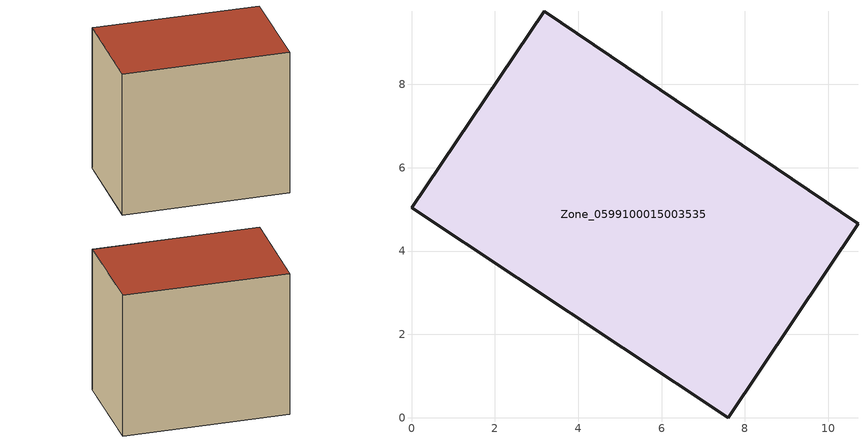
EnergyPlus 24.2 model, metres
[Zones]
Zone_0599100015003535
 floor ground (C_G): 10.71,4.66 7.6,0 0,5.04 3.19,9.76 z0.81
 wall outside (C_F): 10.71,4.66 3.19,9.76 0,5.04 7.6,0 10.71,4.66 z0.81:9.02
 roof outside (C_R): 7.6,0 10.71,4.66 3.19,9.76 0,5.04 z9.02
[BUILDING]
Pand.0599100015003535: North Axis=0; Terrain=City; Loads Convergence Tolerance Value=0.04; Temperature Convergence Tolerance Value=0.4; Solar Distribution=FullExterior; Maximum Number of Warmup Days=25; Minimum Number of Warmup Days=1
[Site:Location]
Rotterdam.The.Hague.AP_ZH_NLD Design_Conditions: Latitude=51.96; Longitude=4.45; Time Zone=1; Elevation=-4.5
[SITE:GROUNDTEMPERATURE:BUILDINGSURFACE]
18, 18, 18, 18, 18, 18, 18, 18, 18, 18, 18, 18
[MATERIAL] Thermal Absorptance=0.9; Solar Absorptance=0.7; Visible Absorptance=0.7
Name | Roughness | Thickness | Conductivity | Density | Specific Heat
G.TC.1975-1991 | MediumSmooth | 0.15 | 0.288461 | 540 | 1210
F.TC.1975-1991 | Rough | 0.3 | 0.230769 | 1920 | 840
R.TC.1975-1991 | MediumRough | 0.2 | 0.153846 | 1500 | 1000
[CONSTRUCTION]
C_G: G.TC.1975-1991
C_F: F.TC.1975-1991
C_R: R.TC.1975-1991
[ZONE]
Zone_0599100015003535: Type=1; Multiplier=1; Ceiling Height=Autocalculate; Volume=Autocalculate; Floor Area=autocalculate; Part of Total Floor Area=Yes
[ZONEINFILTRATION:DESIGNFLOWRATE]
Infil_Zone_0599100015003535: Zone or ZoneList or Space or SpaceList=Zone_0599100015003535; Schedule=AlwaysOn; Design Flow Rate Calculation Method=Flow/Area; Flow Rate per Floor Area=0.003; Constant Term Coefficient=1; Temperature Term Coefficient=0; Velocity Term Coefficient=0; Velocity Squared Term Coefficient=0
[HVACTEMPLATE:ZONE:IDEALLOADSAIRSYSTEM]
Zone_0599100015003535: Maximum Heating Supply Air Temperature=50; Minimum Cooling Supply Air Temperature=13; Maximum Heating Supply Air Humidity Ratio=0.0156; Minimum Cooling Supply Air Humidity Ratio=0.0077; Heating Limit=NoLimit; Cooling Limit=NoLimit; Dehumidification Control Type=ConstantSensibleHeatRatio; Cooling Sensible Heat Ratio=0.7; Dehumidification Setpoint=60; Humidification Control Type=None; Humidification Setpoint=30; Outdoor Air Method=None; Outdoor Air Flow Rate per Person=0.00944; Outdoor Air Flow Rate per Zone Floor Area=0; Outdoor Air Flow Rate per Zone=0; Demand Controlled Ventilation Type=None; Outdoor Air Economizer Type=NoEconomizer; Heat Recovery Type=None; Sensible Heat Recovery Effectiveness=0.7; Latent Heat Recovery Effectiveness=0.65
[ZONECONTROL:THERMOSTAT]
ThermostatControl_Zone_0599100015003535: Zone or ZoneList=Zone_0599100015003535; Control Type Schedule=DualSetpointControlType; Control 1=Thermostat_Zone_0599100015003535; Temperature Difference Between Cutout And Setpoint=0
[THERMOSTATSETPOINT:DUALSETPOINT]
Thermostat_Zone_0599100015003535: Heating Setpoint Temperature Schedule=HeatingSetpoint_Zone_0599100015003535; Cooling Setpoint Temperature Schedule=CoolingSetpoint_Zone_0599100015003535
[SCHEDULE:COMPACT]
HeatingSetpoint_Zone_0599100015003535: Through: 12/31, For: AllDays, Until: 24:00, 21
CoolingSetpoint_Zone_0599100015003535: Through: 12/31, For: AllDays, Until: 24:00, 24
DualSetpointControlType: Through: 12/31, For: AllDays, Until: 24:00, 4
AlwaysOn: Through: 12/31, For: AllDays, Until: 24:00, 1
